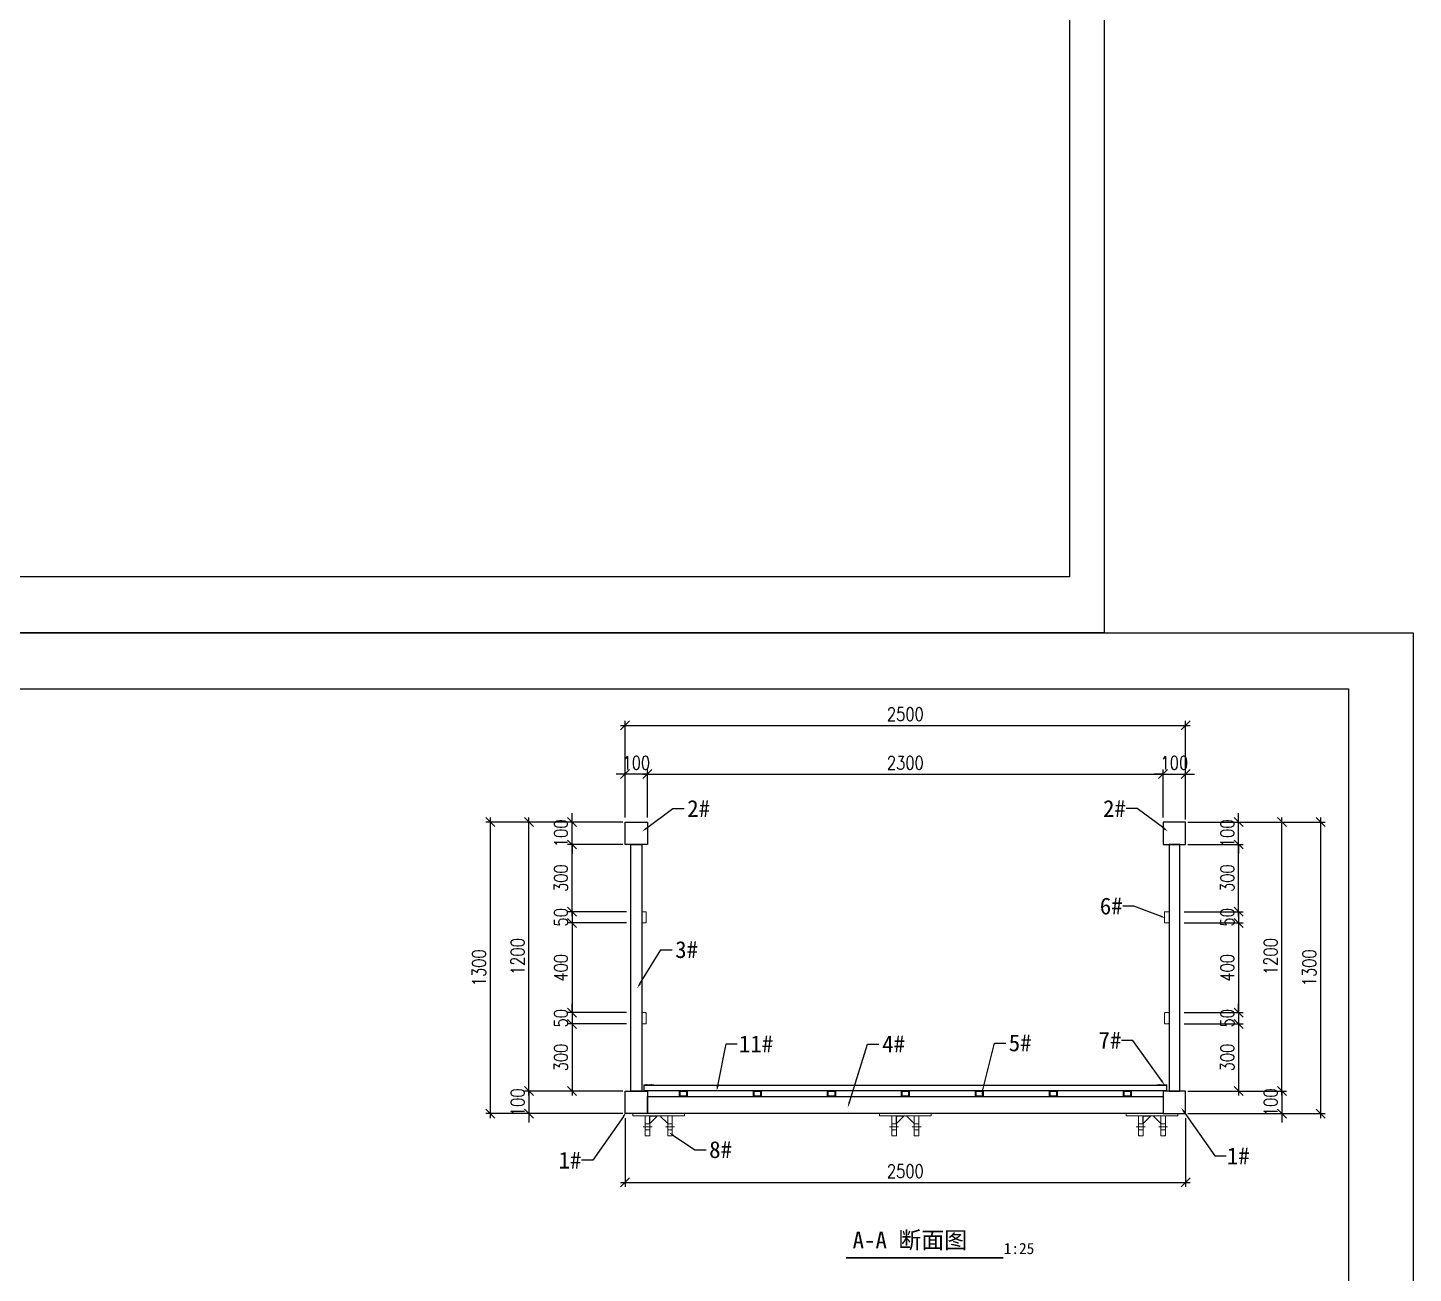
# Model space of a CAD drawing. Extents: x 8796 to 116961, y 24572 to 132726.
# Drawn here: x 87910 to 112630, y 52003 to 74229 of the extents above; entities that cross this region are included whole.
import ezdxf
from ezdxf import colors
from ezdxf.entities.mleader import LeaderData, LeaderLine
from ezdxf.math import Vec2, Vec3

# ---------------------------------------------------------------- set-up
doc = ezdxf.new("R2010")
doc.units = 0
doc.header["$LTSCALE"] = 1000
doc.header["$MEASUREMENT"] = 0
doc.linetypes.add('DASHDOT', pattern=[1, 0.5, -0.25, 0, -0.25])
for name, color, linetype, lineweight in [('图框', 7, 'Continuous', 13), ('型材', 7, 'Continuous', 15), ('结构', 52, 'Continuous', 18)]:
    doc.layers.add(name, color=color, linetype=linetype, lineweight=lineweight)
for name, color, linetype in [('打印图框', 255, 'Continuous'), ('标注', 9, 'Continuous'), ('连接端梁', 130, 'Continuous'), ('铝横梁', 220, 'Continuous'), ('铝通', 4, 'Continuous'), ('面板', 44, 'Continuous')]:
    doc.layers.add(name, color=color, linetype=linetype)
doc.styles.add('Arial', font='')
doc.styles.add('HZTXT', font='txtw.shx', dxfattribs={"width": 0.8, "bigfont": 'hztxtw.shx'})
doc.styles.get('Arial').set_extended_font_data('STXihei')
doc.dimstyles.new('DIM-40-SC0.5', dxfattribs={"dimscale": 40, "dimtxt": 3, "dimasz": 2, "dimexe": 1, "dimexo": 1, "dimgap": 1, "dimtad": 1, "dimdec": 1, "dimlfac": 0.5, "dimdsep": 46, "dimtxsty": 'HZTXT', "dimblk": 'OBLIQUE', "dimcen": 0, "dimdle": 1, "dimclrd": 9, "dimclre": 9, "dimclrt": 2, "dimadec": 1, "dimazin": 0, "dimtfac": 1, "dimtdec": 1, "dimtix": 1, "dimtmove": 2, "dimatfit": 3, "dimldrblk": 'OBLIQUE', "dimfxl": 0, "dimtolj": 1, "dimtzin": 0, "dimarcsym": 0})

# ---------------------------------------------------------------- blocks, each defined once
blk = doc.blocks.new('_Oblique')
at = {"color": 0, "linetype": 'ByBlock', "lineweight": -2}
blk.add_line((-0.5, -0.5), (0.5, 0.5), dxfattribs=at)
blk = doc.blocks.new('*D346')
at = {"layer": 'Defpoints', "color": 0, "transparency": 16777216}
for p in [(112695, 50193), (112695, 49765, 0), (112895, 49765, 0)]:
    blk.add_point(p, dxfattribs=at)
at = {"layer": '标注', "color": 9, "lineweight": -2, "transparency": 16777216}
for p, q in [((112695, 50193), (112615, 50193)), ((112695, 49805), (112695, 50233)), ((112895, 50193), (112695, 50193)), ((112895, 49805), (112895, 50233)), ((112895, 50193), (112975, 50193))]:
    blk.add_line(p, q, dxfattribs=at)
at = {"layer": '标注', "color": 9, "lineweight": -2, "transparency": 16777216, "xscale": 80, "yscale": 80, "zscale": 80}
blk.add_blockref('_Oblique', (112695, 50193), dxfattribs=at)
at = {"layer": '标注', "color": 9, "lineweight": -2, "transparency": 16777216, "xscale": 80, "yscale": 80, "zscale": 80, "rotation": 180}
blk.add_blockref('_Oblique', (112895, 50193), dxfattribs=at)
at = {"layer": '标注', "color": 2, "transparency": 16777216, "insert": (112795, 50293), "char_height": 120, "attachment_point": 5, "style": 'HZTXT'}
blk.add_mtext('\\A1;100', dxfattribs=at)
blk = doc.blocks.new('*D347')
at = {"layer": 'Defpoints', "color": 0, "transparency": 16777216}
for p in [(117495, 50193), (112895, 49765), (117495, 49765)]:
    blk.add_point(p, dxfattribs=at)
at = {"layer": '标注', "color": 9, "lineweight": -2, "transparency": 16777216}
for p, q in [((112855, 50193), (117535, 50193)), ((112895, 49805), (112895, 50233)), ((117495, 49805), (117495, 50233))]:
    blk.add_line(p, q, dxfattribs=at)
at = {"layer": '标注', "color": 9, "lineweight": -2, "transparency": 16777216, "xscale": 80, "yscale": 80, "zscale": 80, "rotation": 180}
blk.add_blockref('_Oblique', (112895, 50193), dxfattribs=at)
at = {"layer": '标注', "color": 9, "lineweight": -2, "transparency": 16777216, "xscale": 80, "yscale": 80, "zscale": 80}
blk.add_blockref('_Oblique', (117495, 50193), dxfattribs=at)
at = {"layer": '标注', "color": 2, "transparency": 16777216, "insert": (115195, 50293), "char_height": 120, "attachment_point": 5, "style": 'HZTXT'}
blk.add_mtext('\\A1;2300', dxfattribs=at)
blk = doc.blocks.new('*D348')
at = {"layer": 'Defpoints', "color": 0, "transparency": 16777216}
for p in [(117695, 50193), (117495, 49765, 0), (117695, 49747)]:
    blk.add_point(p, dxfattribs=at)
at = {"layer": '标注', "color": 9, "lineweight": -2, "transparency": 16777216}
for p, q in [((117495, 50193), (117415, 50193)), ((117495, 49805), (117495, 50233)), ((117495, 50193), (117695, 50193)), ((117695, 49787), (117695, 50233)), ((117695, 50193), (117775, 50193))]:
    blk.add_line(p, q, dxfattribs=at)
at = {"layer": '标注', "color": 9, "lineweight": -2, "transparency": 16777216, "xscale": 80, "yscale": 80, "zscale": 80}
blk.add_blockref('_Oblique', (117495, 50193), dxfattribs=at)
at = {"layer": '标注', "color": 9, "lineweight": -2, "transparency": 16777216, "xscale": 80, "yscale": 80, "zscale": 80, "rotation": 180}
blk.add_blockref('_Oblique', (117695, 50193), dxfattribs=at)
at = {"layer": '标注', "color": 2, "transparency": 16777216, "insert": (117595, 50293), "char_height": 120, "attachment_point": 5, "style": 'HZTXT'}
blk.add_mtext('\\A1;100', dxfattribs=at)
blk = doc.blocks.new('*D349')
at = {"layer": 'Defpoints', "color": 0, "transparency": 16777216}
for p in [(117695, 50628), (112695, 49765), (117695, 49765)]:
    blk.add_point(p, dxfattribs=at)
at = {"layer": '标注', "color": 9, "lineweight": -2, "transparency": 16777216}
for p, q in [((112655, 50628), (117735, 50628)), ((112695, 49805), (112695, 50668)), ((117695, 49805), (117695, 50668))]:
    blk.add_line(p, q, dxfattribs=at)
at = {"layer": '标注', "color": 9, "lineweight": -2, "transparency": 16777216, "xscale": 80, "yscale": 80, "zscale": 80, "rotation": 180}
blk.add_blockref('_Oblique', (112695, 50628), dxfattribs=at)
at = {"layer": '标注', "color": 9, "lineweight": -2, "transparency": 16777216, "xscale": 80, "yscale": 80, "zscale": 80}
blk.add_blockref('_Oblique', (117695, 50628), dxfattribs=at)
at = {"layer": '标注', "color": 2, "transparency": 16777216, "insert": (115195, 50728), "char_height": 120, "attachment_point": 5, "style": 'HZTXT'}
blk.add_mtext('\\A1;2500', dxfattribs=at)
blk = doc.blocks.new('*D350')
at = {"layer": 'Defpoints', "color": 0, "transparency": 16777216}
for p in [(112695, 47165), (117695, 47165), (117695, 46551)]:
    blk.add_point(p, dxfattribs=at)
at = {"layer": '标注', "color": 9, "lineweight": -2, "transparency": 16777216}
for p, q in [((112695, 47125), (112695, 46511)), ((117695, 47125), (117695, 46511)), ((112655, 46551), (117735, 46551))]:
    blk.add_line(p, q, dxfattribs=at)
at = {"layer": '标注', "color": 9, "lineweight": -2, "transparency": 16777216, "xscale": 80, "yscale": 80, "zscale": 80, "rotation": 180}
blk.add_blockref('_Oblique', (112695, 46551), dxfattribs=at)
at = {"layer": '标注', "color": 9, "lineweight": -2, "transparency": 16777216, "xscale": 80, "yscale": 80, "zscale": 80}
blk.add_blockref('_Oblique', (117695, 46551), dxfattribs=at)
at = {"layer": '标注', "color": 2, "transparency": 16777216, "insert": (115195, 46651), "char_height": 120, "attachment_point": 5, "style": 'HZTXT'}
blk.add_mtext('\\A1;2500', dxfattribs=at)
blk = doc.blocks.new('*D351')
at = {"layer": 'Defpoints', "color": 0, "transparency": 16777216}
for p in [(117675, 49765), (118554, 49765), (117675, 47365)]:
    blk.add_point(p, dxfattribs=at)
at = {"layer": '标注', "color": 9, "lineweight": -2, "transparency": 16777216}
for p, q in [((117715, 49765), (118594, 49765)), ((118554, 47325), (118554, 49805)), ((117715, 47365), (118594, 47365))]:
    blk.add_line(p, q, dxfattribs=at)
at = {"layer": '标注', "color": 9, "lineweight": -2, "transparency": 16777216, "xscale": 80, "yscale": 80, "zscale": 80}
for p, rotation in [((118554, 49765), 90), ((118554, 47365), 270)]:
    blk.add_blockref('_Oblique', p, dxfattribs=dict(at, rotation=rotation))
at = {"layer": '标注', "color": 2, "transparency": 16777216, "insert": (118454, 48565), "char_height": 120, "attachment_point": 5, "rotation": 90, "style": 'HZTXT'}
blk.add_mtext('\\A1;1200', dxfattribs=at)
blk = doc.blocks.new('*D352')
at = {"layer": 'Defpoints', "color": 0, "transparency": 16777216}
for p in [(117675, 49765, 0), (117675, 47165, 0), (118899, 47165)]:
    blk.add_point(p, dxfattribs=at)
at = {"layer": '标注', "color": 9, "lineweight": -2, "transparency": 16777216}
for p, q in [((117715, 49765), (118939, 49765)), ((118899, 49805), (118899, 47125)), ((117715, 47165), (118939, 47165))]:
    blk.add_line(p, q, dxfattribs=at)
at = {"layer": '标注', "color": 9, "lineweight": -2, "transparency": 16777216, "xscale": 80, "yscale": 80, "zscale": 80}
for p, rotation in [((118899, 49765), 90), ((118899, 47165), 270)]:
    blk.add_blockref('_Oblique', p, dxfattribs=dict(at, rotation=rotation))
at = {"layer": '标注', "color": 2, "transparency": 16777216, "insert": (118799, 48465), "char_height": 120, "attachment_point": 5, "rotation": 90, "style": 'HZTXT'}
blk.add_mtext('\\A1;1300', dxfattribs=at)
blk = doc.blocks.new('*D353')
at = {"layer": 'Defpoints', "color": 0, "transparency": 16777216}
for p in [(117675, 47365, 0), (117675, 47165, 0), (118554, 47165)]:
    blk.add_point(p, dxfattribs=at)
at = {"layer": '标注', "color": 9, "lineweight": -2, "transparency": 16777216}
for p, q in [((117715, 47365), (118594, 47365)), ((118554, 47365), (118554, 47445)), ((118554, 47365), (118554, 47165)), ((117715, 47165), (118594, 47165)), ((118554, 47165), (118554, 47085))]:
    blk.add_line(p, q, dxfattribs=at)
at = {"layer": '标注', "color": 9, "lineweight": -2, "transparency": 16777216, "xscale": 80, "yscale": 80, "zscale": 80}
for p, rotation in [((118554, 47365), 270), ((118554, 47165), 90)]:
    blk.add_blockref('_Oblique', p, dxfattribs=dict(at, rotation=rotation))
at = {"layer": '标注', "color": 2, "transparency": 16777216, "insert": (118454, 47265), "char_height": 120, "attachment_point": 5, "rotation": 90, "style": 'HZTXT'}
blk.add_mtext('\\A1;100', dxfattribs=at)
blk = doc.blocks.new('*D354')
at = {"layer": 'Defpoints', "color": 0, "transparency": 16777216}
for p in [(111837, 49765), (112715, 49765), (112715, 47365)]:
    blk.add_point(p, dxfattribs=at)
at = {"layer": '标注', "color": 9, "lineweight": -2, "transparency": 16777216}
for p, q in [((112675, 49765), (111797, 49765)), ((111837, 47325), (111837, 49805)), ((112675, 47365), (111797, 47365))]:
    blk.add_line(p, q, dxfattribs=at)
at = {"layer": '标注', "color": 9, "lineweight": -2, "transparency": 16777216, "xscale": 80, "yscale": 80, "zscale": 80}
for p, rotation in [((111837, 49765), 90), ((111837, 47365), 270)]:
    blk.add_blockref('_Oblique', p, dxfattribs=dict(at, rotation=rotation))
at = {"layer": '标注', "color": 2, "transparency": 16777216, "insert": (111737, 48565), "char_height": 120, "attachment_point": 5, "rotation": 90, "style": 'HZTXT'}
blk.add_mtext('\\A1;1200', dxfattribs=at)
blk = doc.blocks.new('*D355')
at = {"layer": 'Defpoints', "color": 0, "transparency": 16777216}
for p in [(112223, 49765), (112715, 49765), (112715, 49565)]:
    blk.add_point(p, dxfattribs=at)
at = {"layer": '标注', "color": 9, "lineweight": -2, "transparency": 16777216}
for p, q in [((112223, 49765), (112223, 49845)), ((112675, 49765), (112183, 49765)), ((112223, 49565), (112223, 49765)), ((112675, 49565), (112183, 49565)), ((112223, 49565), (112223, 49485))]:
    blk.add_line(p, q, dxfattribs=at)
at = {"layer": '标注', "color": 9, "lineweight": -2, "transparency": 16777216, "xscale": 80, "yscale": 80, "zscale": 80}
for p, rotation in [((112223, 49765), 270), ((112223, 49565), 90)]:
    blk.add_blockref('_Oblique', p, dxfattribs=dict(at, rotation=rotation))
at = {"layer": '标注', "color": 2, "transparency": 16777216, "insert": (112123, 49665), "char_height": 120, "attachment_point": 5, "rotation": 90, "style": 'HZTXT'}
blk.add_mtext('\\A1;100', dxfattribs=at)
blk = doc.blocks.new('*D356')
at = {"layer": 'Defpoints', "color": 0, "transparency": 16777216}
for p in [(112715, 49765, 0), (111492, 47165), (112715, 47165, 0)]:
    blk.add_point(p, dxfattribs=at)
at = {"layer": '标注', "color": 9, "lineweight": -2, "transparency": 16777216}
for p, q in [((112675, 49765), (111452, 49765)), ((111492, 49805), (111492, 47125)), ((112675, 47165), (111452, 47165))]:
    blk.add_line(p, q, dxfattribs=at)
at = {"layer": '标注', "color": 9, "lineweight": -2, "transparency": 16777216, "xscale": 80, "yscale": 80, "zscale": 80}
for p, rotation in [((111492, 49765), 90), ((111492, 47165), 270)]:
    blk.add_blockref('_Oblique', p, dxfattribs=dict(at, rotation=rotation))
at = {"layer": '标注', "color": 2, "transparency": 16777216, "insert": (111392, 48465), "char_height": 120, "attachment_point": 5, "rotation": 90, "style": 'HZTXT'}
blk.add_mtext('\\A1;1300', dxfattribs=at)
blk = doc.blocks.new('*D357')
at = {"layer": 'Defpoints', "color": 0, "transparency": 16777216}
for p in [(112223, 49565), (112715, 49565, 0), (112747, 48965)]:
    blk.add_point(p, dxfattribs=at)
at = {"layer": '标注', "color": 9, "lineweight": -2, "transparency": 16777216}
for p, q in [((112675, 49565), (112183, 49565)), ((112223, 48925), (112223, 49605)), ((112707, 48965), (112183, 48965))]:
    blk.add_line(p, q, dxfattribs=at)
at = {"layer": '标注', "color": 9, "lineweight": -2, "transparency": 16777216, "xscale": 80, "yscale": 80, "zscale": 80}
for p, rotation in [((112223, 49565), 90), ((112223, 48965), 270)]:
    blk.add_blockref('_Oblique', p, dxfattribs=dict(at, rotation=rotation))
at = {"layer": '标注', "color": 2, "transparency": 16777216, "insert": (112123, 49265), "char_height": 120, "attachment_point": 5, "rotation": 90, "style": 'HZTXT'}
blk.add_mtext('\\A1;300', dxfattribs=at)
blk = doc.blocks.new('*D358')
at = {"layer": 'Defpoints', "color": 0, "transparency": 16777216}
for p in [(112747, 47965, 0), (112223, 47365), (112715, 47365, 0)]:
    blk.add_point(p, dxfattribs=at)
at = {"layer": '标注', "color": 9, "lineweight": -2, "transparency": 16777216}
for p, q in [((112707, 47965), (112183, 47965)), ((112223, 48005), (112223, 47325)), ((112675, 47365), (112183, 47365))]:
    blk.add_line(p, q, dxfattribs=at)
at = {"layer": '标注', "color": 9, "lineweight": -2, "transparency": 16777216, "xscale": 80, "yscale": 80, "zscale": 80}
for p, rotation in [((112223, 47965), 90), ((112223, 47365), 270)]:
    blk.add_blockref('_Oblique', p, dxfattribs=dict(at, rotation=rotation))
at = {"layer": '标注', "color": 2, "transparency": 16777216, "insert": (112123, 47665), "char_height": 120, "attachment_point": 5, "rotation": 90, "style": 'HZTXT'}
blk.add_mtext('\\A1;300', dxfattribs=at)
blk = doc.blocks.new('*D359')
at = {"layer": 'Defpoints', "color": 0, "transparency": 16777216}
for p in [(112747, 48965), (112223, 48865), (112747, 48865)]:
    blk.add_point(p, dxfattribs=at)
at = {"layer": '标注', "color": 9, "lineweight": -2, "transparency": 16777216}
for p, q in [((112707, 48965), (112183, 48965)), ((112223, 48965), (112223, 49045)), ((112223, 48965), (112223, 48865)), ((112707, 48865), (112183, 48865)), ((112223, 48865), (112223, 48785))]:
    blk.add_line(p, q, dxfattribs=at)
at = {"layer": '标注', "color": 9, "lineweight": -2, "transparency": 16777216, "xscale": 80, "yscale": 80, "zscale": 80}
for p, rotation in [((112223, 48965), 270), ((112223, 48865), 90)]:
    blk.add_blockref('_Oblique', p, dxfattribs=dict(at, rotation=rotation))
at = {"layer": '标注', "color": 2, "transparency": 16777216, "insert": (112123, 48915), "char_height": 120, "attachment_point": 5, "rotation": 90, "style": 'HZTXT'}
blk.add_mtext('\\A1;50', dxfattribs=at)
blk = doc.blocks.new('*D360')
at = {"layer": 'Defpoints', "color": 0, "transparency": 16777216}
for p in [(112223, 47965), (112747, 48065), (112747, 47965)]:
    blk.add_point(p, dxfattribs=at)
at = {"layer": '标注', "color": 9, "lineweight": -2, "transparency": 16777216}
for p, q in [((112223, 48065), (112223, 48145)), ((112707, 48065), (112183, 48065)), ((112707, 47965), (112183, 47965)), ((112223, 48065), (112223, 47965)), ((112223, 47965), (112223, 47885))]:
    blk.add_line(p, q, dxfattribs=at)
at = {"layer": '标注', "color": 9, "lineweight": -2, "transparency": 16777216, "xscale": 80, "yscale": 80, "zscale": 80}
for p, rotation in [((112223, 48065), 270), ((112223, 47965), 90)]:
    blk.add_blockref('_Oblique', p, dxfattribs=dict(at, rotation=rotation))
at = {"layer": '标注', "color": 2, "transparency": 16777216, "insert": (112123, 48015), "char_height": 120, "attachment_point": 5, "rotation": 90, "style": 'HZTXT'}
blk.add_mtext('\\A1;50', dxfattribs=at)
blk = doc.blocks.new('*D361')
at = {"layer": 'Defpoints', "color": 0, "transparency": 16777216}
for p in [(112715, 47365, 0), (111837, 47165), (112715, 47165, 0)]:
    blk.add_point(p, dxfattribs=at)
at = {"layer": '标注', "color": 9, "lineweight": -2, "transparency": 16777216}
for p, q in [((112675, 47365), (111797, 47365)), ((111837, 47365), (111837, 47445)), ((111837, 47365), (111837, 47165)), ((112675, 47165), (111797, 47165)), ((111837, 47165), (111837, 47085))]:
    blk.add_line(p, q, dxfattribs=at)
at = {"layer": '标注', "color": 9, "lineweight": -2, "transparency": 16777216, "xscale": 80, "yscale": 80, "zscale": 80}
for p, rotation in [((111837, 47365), 270), ((111837, 47165), 90)]:
    blk.add_blockref('_Oblique', p, dxfattribs=dict(at, rotation=rotation))
at = {"layer": '标注', "color": 2, "transparency": 16777216, "insert": (111737, 47265), "char_height": 120, "attachment_point": 5, "rotation": 90, "style": 'HZTXT'}
blk.add_mtext('\\A1;100', dxfattribs=at)
blk = doc.blocks.new('*D322')
at = {"layer": 'Defpoints', "color": 0, "transparency": 16777216}
for p in [(112747, 48865), (112223, 48065), (112747, 48065, 0)]:
    blk.add_point(p, dxfattribs=at)
at = {"layer": '标注', "color": 9, "lineweight": -2, "transparency": 16777216}
for p, q in [((112707, 48865), (112183, 48865)), ((112223, 48905), (112223, 48025)), ((112707, 48065), (112183, 48065))]:
    blk.add_line(p, q, dxfattribs=at)
at = {"layer": '标注', "color": 9, "lineweight": -2, "transparency": 16777216, "xscale": 80, "yscale": 80, "zscale": 80}
for p, rotation in [((112223, 48865), 90), ((112223, 48065), 270)]:
    blk.add_blockref('_Oblique', p, dxfattribs=dict(at, rotation=rotation))
at = {"layer": '标注', "color": 2, "transparency": 16777216, "insert": (112123, 48465), "char_height": 120, "attachment_point": 5, "rotation": 90, "style": 'HZTXT'}
blk.add_mtext('\\A1;400', dxfattribs=at)
blk = doc.blocks.new('Fushou')
at = {"layer": '型材'}
blk.add_lwpolyline([(320873, 174507, 0.414214), (320878, 174512), (320878, 174602, 0.414214), (320873, 174607), (320843, 174607, 0.414214), (320838, 174602), (320838, 174512, 0.414214), (320843, 174507)], format="xyb", close=True, dxfattribs=at)
at = {"layer": '型材', "elevation": 0}
blk.add_lwpolyline([(320873, 173607, 0.414214), (320878, 173612), (320878, 173702, 0.414214), (320873, 173707), (320843, 173707, 0.414214), (320838, 173702), (320838, 173612, 0.414214), (320843, 173607)], format="xyb", close=True, dxfattribs=at)
at = {"layer": '铝横梁', "color": 6}
blk.add_lwpolyline([(320742, 175207), (320838, 175207), (320838, 173007), (320742, 173007)], close=True, dxfattribs=at)
at = {"layer": '铝通'}
for points in [[(320690, 175207), (320690, 175407), (320890, 175407), (320890, 175207), (320690, 175207)], [(320690, 172807), (320690, 173007), (320890, 173007), (320890, 172807), (320690, 172807)]]:
    blk.add_lwpolyline(points, dxfattribs=at)
blk = doc.blocks.new('*D323')
at = {"layer": 'Defpoints', "color": 0, "transparency": 16777216}
for p in [(117675, 49765), (118168, 49765), (117675, 49565)]:
    blk.add_point(p, dxfattribs=at)
at = {"layer": '标注', "color": 9, "lineweight": -2, "transparency": 16777216}
for p, q in [((118168, 49765), (118168, 49845)), ((117715, 49765), (118208, 49765)), ((118168, 49565), (118168, 49765)), ((117715, 49565), (118208, 49565)), ((118168, 49565), (118168, 49485))]:
    blk.add_line(p, q, dxfattribs=at)
at = {"layer": '标注', "color": 9, "lineweight": -2, "transparency": 16777216, "xscale": 80, "yscale": 80, "zscale": 80}
for p, rotation in [((118168, 49765), 270), ((118168, 49565), 90)]:
    blk.add_blockref('_Oblique', p, dxfattribs=dict(at, rotation=rotation))
at = {"layer": '标注', "color": 2, "transparency": 16777216, "insert": (118068, 49665), "char_height": 120, "attachment_point": 5, "rotation": 90, "style": 'HZTXT'}
blk.add_mtext('\\A1;100', dxfattribs=at)
blk = doc.blocks.new('*D324')
at = {"layer": 'Defpoints', "color": 0, "transparency": 16777216}
for p in [(117675, 49565, 0), (118168, 49565), (117643, 48965)]:
    blk.add_point(p, dxfattribs=at)
at = {"layer": '标注', "color": 9, "lineweight": -2, "transparency": 16777216}
for p, q in [((117715, 49565), (118208, 49565)), ((118168, 48925), (118168, 49605)), ((117683, 48965), (118208, 48965))]:
    blk.add_line(p, q, dxfattribs=at)
at = {"layer": '标注', "color": 9, "lineweight": -2, "transparency": 16777216, "xscale": 80, "yscale": 80, "zscale": 80}
for p, rotation in [((118168, 49565), 90), ((118168, 48965), 270)]:
    blk.add_blockref('_Oblique', p, dxfattribs=dict(at, rotation=rotation))
at = {"layer": '标注', "color": 2, "transparency": 16777216, "insert": (118068, 49265), "char_height": 120, "attachment_point": 5, "rotation": 90, "style": 'HZTXT'}
blk.add_mtext('\\A1;300', dxfattribs=at)
blk = doc.blocks.new('*D325')
at = {"layer": 'Defpoints', "color": 0, "transparency": 16777216}
for p in [(117643, 47965, 0), (117675, 47365, 0), (118168, 47365)]:
    blk.add_point(p, dxfattribs=at)
at = {"layer": '标注', "color": 9, "lineweight": -2, "transparency": 16777216}
for p, q in [((117683, 47965), (118208, 47965)), ((118168, 48005), (118168, 47325)), ((117715, 47365), (118208, 47365))]:
    blk.add_line(p, q, dxfattribs=at)
at = {"layer": '标注', "color": 9, "lineweight": -2, "transparency": 16777216, "xscale": 80, "yscale": 80, "zscale": 80}
for p, rotation in [((118168, 47965), 90), ((118168, 47365), 270)]:
    blk.add_blockref('_Oblique', p, dxfattribs=dict(at, rotation=rotation))
at = {"layer": '标注', "color": 2, "transparency": 16777216, "insert": (118068, 47665), "char_height": 120, "attachment_point": 5, "rotation": 90, "style": 'HZTXT'}
blk.add_mtext('\\A1;300', dxfattribs=at)
blk = doc.blocks.new('*D326')
at = {"layer": 'Defpoints', "color": 0, "transparency": 16777216}
for p in [(117643, 48965), (117643, 48865), (118168, 48865)]:
    blk.add_point(p, dxfattribs=at)
at = {"layer": '标注', "color": 9, "lineweight": -2, "transparency": 16777216}
for p, q in [((117683, 48965), (118208, 48965)), ((118168, 48965), (118168, 49045)), ((118168, 48965), (118168, 48865)), ((117683, 48865), (118208, 48865)), ((118168, 48865), (118168, 48785))]:
    blk.add_line(p, q, dxfattribs=at)
at = {"layer": '标注', "color": 9, "lineweight": -2, "transparency": 16777216, "xscale": 80, "yscale": 80, "zscale": 80}
for p, rotation in [((118168, 48965), 270), ((118168, 48865), 90)]:
    blk.add_blockref('_Oblique', p, dxfattribs=dict(at, rotation=rotation))
at = {"layer": '标注', "color": 2, "transparency": 16777216, "insert": (118068, 48915), "char_height": 120, "attachment_point": 5, "rotation": 90, "style": 'HZTXT'}
blk.add_mtext('\\A1;50', dxfattribs=at)
blk = doc.blocks.new('*D327')
at = {"layer": 'Defpoints', "color": 0, "transparency": 16777216}
for p in [(117643, 48065), (117643, 47965), (118168, 47965)]:
    blk.add_point(p, dxfattribs=at)
at = {"layer": '标注', "color": 9, "lineweight": -2, "transparency": 16777216}
for p, q in [((118168, 48065), (118168, 48145)), ((117683, 48065), (118208, 48065)), ((117683, 47965), (118208, 47965)), ((118168, 48065), (118168, 47965)), ((118168, 47965), (118168, 47885))]:
    blk.add_line(p, q, dxfattribs=at)
at = {"layer": '标注', "color": 9, "lineweight": -2, "transparency": 16777216, "xscale": 80, "yscale": 80, "zscale": 80}
for p, rotation in [((118168, 48065), 270), ((118168, 47965), 90)]:
    blk.add_blockref('_Oblique', p, dxfattribs=dict(at, rotation=rotation))
at = {"layer": '标注', "color": 2, "transparency": 16777216, "insert": (118068, 48015), "char_height": 120, "attachment_point": 5, "rotation": 90, "style": 'HZTXT'}
blk.add_mtext('\\A1;50', dxfattribs=at)
blk = doc.blocks.new('*D328')
at = {"layer": 'Defpoints', "color": 0, "transparency": 16777216}
for p in [(117643, 48865), (117643, 48065, 0), (118168, 48065)]:
    blk.add_point(p, dxfattribs=at)
at = {"layer": '标注', "color": 9, "lineweight": -2, "transparency": 16777216}
for p, q in [((117683, 48865), (118208, 48865)), ((118168, 48905), (118168, 48025)), ((117683, 48065), (118208, 48065))]:
    blk.add_line(p, q, dxfattribs=at)
at = {"layer": '标注', "color": 9, "lineweight": -2, "transparency": 16777216, "xscale": 80, "yscale": 80, "zscale": 80}
for p, rotation in [((118168, 48865), 90), ((118168, 48065), 270)]:
    blk.add_blockref('_Oblique', p, dxfattribs=dict(at, rotation=rotation))
at = {"layer": '标注', "color": 2, "transparency": 16777216, "insert": (118068, 48465), "char_height": 120, "attachment_point": 5, "rotation": 90, "style": 'HZTXT'}
blk.add_mtext('\\A1;400', dxfattribs=at)
blk = doc.blocks.new('*U536')
blk.add_lwpolyline([(-10, 80), (-80, 10), (-80, 80)], close=True)
at = {"layer": '图框'}
for points in [[(-120, -100), (-80, -100), (-80, 80), (-120, 80)], [(10, 80), (80, 10), (80, 80)], [(120, -100), (80, -100), (80, 80), (120, 80)]]:
    blk.add_lwpolyline(points, close=True, dxfattribs=at)
at = {"layer": '结构', "color": 1, "linetype": 'DASHDOT', "ltscale": 10}
for p, q in [((-60, -20), (-140, -20)), ((140, -20), (60, -20))]:
    blk.add_line(p, q, dxfattribs=at)
at = {"layer": '结构', "color": 3}
blk.add_lwpolyline([(-230, 100), (230, 100), (230, 80), (-230, 80)], close=True, dxfattribs=at)
at = {"layer": '结构', "color": 1, "linetype": 'DASHDOT', "ltscale": 10}
for points in [[(-120, -47), (-80, -47), (-80, 7), (-120, 7)], [(120, -47), (80, -47), (80, 7), (120, 7)]]:
    blk.add_lwpolyline(points, close=True, dxfattribs=at)
blk = doc.blocks.new('*U537')
at = {"color": 0, "linetype": 'ByBlock', "lineweight": -2, "transparency": 16777216}
for p in [(0, 0), (2200, 0), (4400, 0)]:
    blk.add_blockref('*U536', p, dxfattribs=at)
blk = doc.blocks.new('dghrthrt')
at = {"elevation": 0}
for points in [[(113253.31, 47367.17), (113177.31, 47367.17), (113177.31, 47317.17), (113253.31, 47317.17)], [(113247.31, 47361.17), (113183.31, 47361.17), (113183.31, 47323.17), (113247.31, 47323.17)], [(113913.32, 47367.17), (113837.32, 47367.17), (113837.32, 47317.17), (113913.32, 47317.17)], [(113907.32, 47361.17), (113843.32, 47361.17), (113843.32, 47323.17), (113907.32, 47323.17)], [(114574.11, 47367.17), (114498.11, 47367.17), (114498.11, 47317.17), (114574.11, 47317.17)], [(114568.11, 47361.17), (114504.11, 47361.17), (114504.11, 47323.17), (114568.11, 47323.17)], [(115233.38, 47367.17), (115157.38, 47367.17), (115157.38, 47317.17), (115233.38, 47317.17)], [(115227.38, 47361.17), (115163.38, 47361.17), (115163.38, 47323.17), (115227.38, 47323.17)], [(115893.58, 47367.17), (115817.58, 47367.17), (115817.58, 47317.17), (115893.58, 47317.17)], [(115887.58, 47361.17), (115823.58, 47361.17), (115823.58, 47323.17), (115887.58, 47323.17)], [(116553.44, 47367.17), (116477.44, 47367.17), (116477.44, 47317.17), (116553.44, 47317.17)], [(116547.44, 47361.17), (116483.44, 47361.17), (116483.44, 47323.17), (116547.44, 47323.17)], [(117213.38, 47367.17), (117137.38, 47367.17), (117137.38, 47317.17), (117213.38, 47317.17)], [(117207.38, 47361.17), (117143.38, 47361.17), (117143.38, 47323.17), (117207.38, 47323.17)]]:
    blk.add_lwpolyline(points, close=True, dxfattribs=at)
at = {"const_width": 15, "elevation": 0}
blk.add_lwpolyline([(114667.27, 45878.5), (116069.38, 45878.5)], dxfattribs=at)
at = {"layer": '型材', "color": 4, "elevation": 0}
for points in [[(112883.24, 47423.27, 0.41421361), (112882.11, 47423.27), (112880.25, 47421.41, -0.19891239), (112879.68, 47421.17), (112863.34, 47421.17, 0.41421356), (112861.34, 47419.17), (112861.34, 47374.17, 0.41421356), (112862.34, 47373.17), (112864.34, 47373.17, 0.41421356), (112865.34, 47374.17), (112865.34, 47417.17), (112950.74, 47417.17, 0.66564413), (112951.16, 47418.19, 0.20073668), (112944.04, 47421.17), (112932.99, 47421.17, -0.19891239), (112932.43, 47421.41), (112930.56, 47423.27, 0.41421361), (112929.43, 47423.27), (112927.9, 47421.74, -0.41421362), (112926.77, 47421.74), (112925.24, 47423.27, 0.41421361), (112924.11, 47423.27), (112922.25, 47421.41, -0.19891239), (112921.68, 47421.17), (112890.99, 47421.17, -0.19891239), (112890.43, 47421.41), (112888.56, 47423.27, 0.41421361), (112887.43, 47423.27), (112885.9, 47421.74, -0.41421362), (112884.77, 47421.74)], [(117507.46, 47423.27, -0.41421361), (117508.59, 47423.27), (117510.45, 47421.41, 0.19891239), (117511.02, 47421.17), (117527.36, 47421.17, -0.41421356), (117529.36, 47419.17), (117529.36, 47374.17, -0.41421356), (117528.36, 47373.17), (117526.36, 47373.17, -0.41421356), (117525.36, 47374.17), (117525.36, 47417.17), (117439.96, 47417.17, -0.66564413), (117439.53, 47418.19, -0.20073668), (117446.65, 47421.17), (117457.7, 47421.17, 0.19891239), (117458.27, 47421.41), (117460.13, 47423.27, -0.41421361), (117461.26, 47423.27), (117462.79, 47421.74, 0.41421362), (117463.93, 47421.74), (117465.46, 47423.27, -0.41421361), (117466.59, 47423.27), (117468.45, 47421.41, 0.19891239), (117469.02, 47421.17), (117499.7, 47421.17, 0.19891239), (117500.27, 47421.41), (117502.13, 47423.27, -0.41421361), (117503.26, 47423.27), (117504.79, 47421.74, 0.41421362), (117505.93, 47421.74)]]:
    blk.add_lwpolyline(points, format="xyb", close=True, dxfattribs=at)
at = {"layer": '铝横梁', "color": 11, "elevation": 0}
blk.add_lwpolyline([(112895.34, 47165.17), (112895.34, 47317.17), (117495.36, 47317.17), (117495.36, 47165.17)], close=True, dxfattribs=at)
at = {"layer": '面板', "elevation": 0}
blk.add_lwpolyline([(112865.34, 47367.17), (112865.34, 47417.17), (117525.36, 47417.17), (117525.36, 47367.17)], close=True, dxfattribs=at)
at = {"color": 7}
blk.add_blockref('Fushou', (-207994.67, -125641.97, 0), dxfattribs=at)
at = {"color": 7, "xscale": -1}
blk.add_blockref('Fushou', (438385.37, -125641.97, 0), dxfattribs=at)
blk.add_blockref('*U537', (112995.34, 47065.17, 0))
at = {"layer": '打印图框', "color": 6, "attachment_point": 1, "style": 'Arial'}
for s, width, gutter_width, heights, insert, char_height in [('A-A 断面图', 1456.9888, 12.5, [2.501110429875553e-12], (114724.76, 46111.27), 150), ('1:25', 732.3615, 18.75, [0], (116073.34, 46010.83, 0), 100)]:
    blk.add_mtext_dynamic_manual_height_columns(s, width=width, gutter_width=gutter_width, heights=heights, dxfattribs=dict(at, insert=insert, char_height=char_height))
at = {"layer": '标注'}
for base, p1, p2, picture, middle in [((117695.36, 50627.62, 0), (112695.34, 49765.17, 0), (117695.36, 49765.17, 0), '*D349', (115195.35, 50727.62, 0)), ((117495.36, 50193.08, 0), (112895.34, 49765.17, 0), (117495.36, 49765.17, 0), '*D347', (115195.35, 50293.08, 0)), ((117695.36, 50193.08, 0), (117495.36, 49765.17, 0), (117695.36, 49747.17, 0), '*D348', (117595.36, 50293.08, 0)), ((117695.36, 46551.4, 0), (112695.34, 47165.17, 0), (117695.36, 47165.17, 0), '*D350', (115195.35, 46651.4, 0))]:
    dim = blk.add_linear_dim(base=base, p1=p1, p2=p2, dimstyle='DIM-40-SC0.5', dxfattribs=at)
    dim.commit()
    dim.dimension.update_dxf_attribs({"geometry": picture, "text_midpoint": middle})
for base, p1, p2, angle, picture, middle in [((112695.34, 50193.08, 0), (112895.34, 49765.17, 0), (112695.34, 49765.17, 0), 180, '*D346', (112795.34, 50293.08, 0)), ((112223.04, 49765.17, 0), (112715.44, 49565.17, 0), (112715.44, 49765.17, 0), 90, '*D355', (112123.04, 49665.17, 0)), ((118167.66, 49765.17, 0), (117675.26, 49565.17, 0), (117675.26, 49765.17, 0), 90, '*D323', (118067.66, 49665.17, 0)), ((111491.69, 47165.17, 0), (112715.44, 49765.17, 0), (112715.44, 47165.17, 0), 90, '*D356', (111391.69, 48465.17, 0)), ((111836.85, 49765.17, 0), (112715.44, 47365.17, 0), (112715.44, 49765.17, 0), 90, '*D354', (111736.85, 48565.17, 0)), ((118553.85, 49765.17, 0), (117675.26, 47365.17, 0), (117675.26, 49765.17, 0), 90, '*D351', (118453.85, 48565.17, 0)), ((118899.01, 47165.17, 0), (117675.26, 49765.17, 0), (117675.26, 47165.17, 0), 90, '*D352', (118799.01, 48465.17, 0)), ((112223.04, 49565.17, 0), (112747.34, 48965.14, 0), (112715.44, 49565.17, 0), 90, '*D357', (112123.04, 49265.16, 0)), ((118167.66, 49565.17, 0), (117643.36, 48965.14, 0), (117675.26, 49565.17, 0), 90, '*D324', (118067.66, 49265.16, 0)), ((112223.04, 48865.14, 0), (112747.34, 48965.14, 0), (112747.34, 48865.14, 0), 90, '*D359', (112123.04, 48915.14, 0)), ((118167.66, 48865.14, 0), (117643.36, 48965.14, 0), (117643.36, 48865.14, 0), 90, '*D326', (118067.66, 48915.14, 0)), ((112223.04, 48065.14, 0), (112747.34, 48865.14, 0), (112747.34, 48065.14, 0), 90, '*D322', (112123.04, 48465.14, 0)), ((118167.66, 48065.14, 0), (117643.36, 48865.14, 0), (117643.36, 48065.14, 0), 90, '*D328', (118067.66, 48465.14, 0)), ((112223.04, 47965.14, 0), (112747.34, 48065.14, 0), (112747.34, 47965.14, 0), 90, '*D360', (112123.04, 48015.14, 0)), ((118167.66, 47965.14, 0), (117643.36, 48065.14, 0), (117643.36, 47965.14, 0), 90, '*D327', (118067.66, 48015.14, 0)), ((112223.04, 47365.17, 0), (112747.34, 47965.14, 0), (112715.44, 47365.17, 0), 90, '*D358', (112123.04, 47665.16, 0)), ((118167.66, 47365.17, 0), (117643.36, 47965.14, 0), (117675.26, 47365.17, 0), 90, '*D325', (118067.66, 47665.16, 0)), ((111836.85, 47165.17, 0), (112715.44, 47365.17, 0), (112715.44, 47165.17, 0), 90, '*D361', (111736.85, 47265.17, 0)), ((118553.85, 47165.17, 0), (117675.26, 47365.17, 0), (117675.26, 47165.17, 0), 90, '*D353', (118453.85, 47265.17, 0))]:
    dim = blk.add_linear_dim(base=base, p1=p1, p2=p2, angle=angle, dimstyle='DIM-40-SC0.5', dxfattribs=at)
    dim.commit()
    dim.dimension.update_dxf_attribs({"geometry": picture, "text_midpoint": middle})
at = {"layer": '标注', "color": 6}
ml = blk.add_multileader_mtext('Standard', dxfattribs=at)
ml.set_content('2#', color=6, style='Arial')
ml.set_leader_properties(color=9)
ml.build(insert=Vec2(0, 0))
ml.multileader.update_dxf_attribs({"dogleg_length": 100, "arrow_head_size": 50})
ctx = ml.context
ctx.base_point, ctx.char_height, ctx.arrow_head_size, ctx.landing_gap_size, ctx.plane_origin = Vec3(113220.97, 49886.22, 0), 150, 50, 1, Vec3(113120.97, 50349.95, 0)
ctx.text_align_type = 2
notes = []
notes.append((ctx, [(0, (1, 1, 0), (113120.97, 49886.22, 0), (1, 0), 100, [(0, [(112845.08, 49680.09, 0)], 0, [])])]))
ctx.mtext.insert, ctx.mtext.alignment, ctx.mtext.flow_direction = Vec3(113453.7, 49961.22, 0), 3, 5
ml = blk.add_multileader_mtext('Standard', dxfattribs=at)
ml.set_content('2#', color=6, style='Arial')
ml.set_leader_properties(color=9)
ml.build(insert=Vec2(0, 0))
ml.multileader.update_dxf_attribs({"dogleg_length": 100, "arrow_head_size": 50})
ctx = ml.context
ctx.base_point, ctx.char_height, ctx.arrow_head_size, ctx.landing_gap_size, ctx.plane_origin = Vec3(116912.15, 49886.22, 0), 150, 50, 1, Vec3(116264.15, 50349.95, 0)
ctx.text_align_type = 2
notes.append((ctx, [(0, (1, 1, 0), (117264.15, 49886.22, 0), (-1, 0), 100, [(0, [(117540.03, 49680.09, 0)], 0, [])])]))
ctx.mtext.insert, ctx.mtext.alignment, ctx.mtext.flow_direction = Vec3(117163.15, 49961.22, 0), 3, 5
ml = blk.add_multileader_mtext('Standard', dxfattribs=at)
ml.set_content('6#', color=6, style='Arial')
ml.set_leader_properties(color=9)
ml.build(insert=Vec2(0, 0))
ml.multileader.update_dxf_attribs({"dogleg_length": 100, "arrow_head_size": 50})
ctx = ml.context
ctx.base_point, ctx.char_height, ctx.arrow_head_size, ctx.landing_gap_size, ctx.plane_origin = Vec3(116882.82, 49014.5, 0), 150, 50, 1, Vec3(117795.37, 50281.12, 0)
ctx.text_align_type = 2
notes.append((ctx, [(1, (1, 1, 0), (117234.82, 49014.5, 0), (-1, 0), 100, [(0, [(117518.3, 48908.11, 0)], 0, [])])]))
ctx.mtext.insert, ctx.mtext.alignment, ctx.mtext.flow_direction = Vec3(117133.82, 49091.31, 0), 3, 5
ml = blk.add_multileader_mtext('Standard', dxfattribs=at)
ml.set_content('3#', color=6, style='Arial')
ml.set_leader_properties(color=9)
ml.build(insert=Vec2(0, 0))
ml.multileader.update_dxf_attribs({"dogleg_length": 100, "arrow_head_size": 50})
ctx = ml.context
ctx.base_point, ctx.char_height, ctx.arrow_head_size, ctx.landing_gap_size, ctx.plane_origin = Vec3(113114.57, 48625.9, 0), 150, 50, 1, Vec3(110013.57, 49089.64, 0)
ctx.text_align_type = 2
notes.append((ctx, [(0, (1, 1, 0), (113014.57, 48625.9, 0), (1, 0), 100, [(0, [(112801.61, 48279.97, 0)], 0, [])])]))
ctx.mtext.insert, ctx.mtext.alignment, ctx.mtext.flow_direction = Vec3(113346.29, 48702.71, 0), 3, 5
ml = blk.add_multileader_mtext('Standard', dxfattribs=at)
ml.set_content('11#', color=6, style='Arial')
ml.set_leader_properties(color=9)
ml.build(insert=Vec2(0, 0))
ml.multileader.update_dxf_attribs({"dogleg_length": 100, "arrow_head_size": 50})
ctx = ml.context
ctx.base_point, ctx.char_height, ctx.arrow_head_size, ctx.landing_gap_size, ctx.plane_origin = Vec3(113695.55, 47786.61, 0), 150, 50, 1, Vec3(115563.13, 48568.6, 0)
ctx.text_align_type = 2
notes.append((ctx, [(0, (1, 1, 0), (113595.55, 47786.61, 0), (1, 0), 100, [(0, [(113511.49, 47363.33, 0)], 0, [])])]))
ctx.mtext.insert, ctx.mtext.alignment, ctx.mtext.flow_direction = Vec3(114017.03, 47861.61, 0), 3, 5
ml = blk.add_multileader_mtext('Standard', dxfattribs=at)
ml.set_content('4#', color=6, style='Arial')
ml.set_leader_properties(color=9)
ml.build(insert=Vec2(0, 0))
ml.multileader.update_dxf_attribs({"dogleg_length": 100, "arrow_head_size": 50})
ctx = ml.context
ctx.base_point, ctx.char_height, ctx.arrow_head_size, ctx.landing_gap_size, ctx.plane_origin = Vec3(114958.69, 47784.94, 0), 150, 50, 1, Vec3(117590.66, 48390.16, 0)
ctx.text_align_type = 2
notes.append((ctx, [(0, (1, 1, 0), (114858.69, 47784.94, 0), (1, 0), 100, [(0, [(114681.07, 47217.95, 0)], 0, [])])]))
ctx.mtext.insert, ctx.mtext.alignment, ctx.mtext.flow_direction = Vec3(115192.42, 47859.94, 0), 3, 5
ml = blk.add_multileader_mtext('Standard', dxfattribs=at)
ml.set_content('5#', color=6, style='Arial')
ml.set_leader_properties(color=9)
ml.build(insert=Vec2(0, 0))
ml.multileader.update_dxf_attribs({"dogleg_length": 100, "arrow_head_size": 50})
ctx = ml.context
ctx.base_point, ctx.char_height, ctx.arrow_head_size, ctx.landing_gap_size, ctx.plane_origin = Vec3(116091.02, 47793.55, 0), 150, 50, 1, Vec3(117927.02, 48532.05, 0)
ctx.text_align_type = 2
notes.append((ctx, [(0, (1, 1, 0), (115991.02, 47793.55, 0), (1, 0), 100, [(0, [(115875.38, 47326.78, 0)], 0, [])])]))
ctx.mtext.insert, ctx.mtext.alignment, ctx.mtext.flow_direction = Vec3(116321.54, 47870.36, 0), 3, 5
ml = blk.add_multileader_mtext('Standard', dxfattribs=at)
ml.set_content('7#', color=6, style='Arial')
ml.set_leader_properties(color=9)
ml.build(insert=Vec2(0, 0))
ml.multileader.update_dxf_attribs({"dogleg_length": 100, "arrow_head_size": 50})
ctx = ml.context
ctx.base_point, ctx.char_height, ctx.arrow_head_size, ctx.landing_gap_size, ctx.plane_origin = Vec3(116872.02, 47817.2, 0), 150, 50, 1, Vec3(118077.35, 49079.84, 0)
ctx.text_align_type = 2
notes.append((ctx, [(1, (1, 1, 0), (117224.02, 47817.2, 0), (-1, 0), 100, [(0, [(117508.75, 47418.91, 0)], 0, [])])]))
ctx.mtext.insert, ctx.mtext.alignment, ctx.mtext.flow_direction = Vec3(117123.02, 47894, 0), 3, 5
ml = blk.add_multileader_mtext('Standard', dxfattribs=at)
ml.set_content('1#', color=6, style='Arial')
ml.set_leader_properties(color=9)
ml.build(insert=Vec2(0, 0))
ml.multileader.update_dxf_attribs({"dogleg_length": 100, "arrow_head_size": 50})
ctx = ml.context
ctx.base_point, ctx.char_height, ctx.arrow_head_size, ctx.landing_gap_size, ctx.plane_origin = Vec3(118056.73, 46786.71, 0), 150, 50, 1, Vec3(114787, 47643.3, 0)
ctx.text_align_type = 2
notes.append((ctx, [(0, (1, 1, 0), (117956.73, 46786.71, 0), (1, 0), 100, [(0, [(117655.28, 47217.77, 0)], 0, [])])]))
ctx.mtext.insert, ctx.mtext.alignment, ctx.mtext.flow_direction = Vec3(118266.97, 46861.71, 0), 3, 5
ml = blk.add_multileader_mtext('Standard', dxfattribs=at)
ml.set_content('1#', color=6, style='Arial')
ml.set_leader_properties(color=9)
ml.build(insert=Vec2(0, 0))
ml.multileader.update_dxf_attribs({"dogleg_length": 100, "arrow_head_size": 50})
ctx = ml.context
ctx.base_point, ctx.char_height, ctx.arrow_head_size, ctx.landing_gap_size, ctx.plane_origin = Vec3(112083.38, 46749.09, 0), 150, 50, 1, Vec3(111576.54, 47605.68, 0)
ctx.text_align_type = 2
notes.append((ctx, [(0, (1, 1, 0), (112406.81, 46749.09, 0), (-1, 0), 100, [(0, [(112708.26, 47180.15, 0)], 0, [])])]))
ctx.mtext.insert, ctx.mtext.alignment, ctx.mtext.flow_direction = Vec3(112305.81, 46824.09, 0), 3, 5
ml = blk.add_multileader_mtext('Standard', dxfattribs=at)
ml.set_content('8#', color=6, style='Arial')
ml.set_leader_properties(color=9)
ml.build(insert=Vec2(0, 0))
ml.multileader.update_dxf_attribs({"dogleg_length": 100, "arrow_head_size": 50})
ctx = ml.context
ctx.base_point, ctx.char_height, ctx.arrow_head_size, ctx.landing_gap_size, ctx.plane_origin = Vec3(113417.48, 46841.36, 0), 150, 50, 1, Vec3(111348.15, -558177.96, 0)
ctx.text_align_type = 2
notes.append((ctx, [(1, (1, 1, 0), (113317.48, 46841.36, 0), (1, 0), 100, [(0, [(113086.66, 46996.02, 0)], 0, [])])]))
ctx.mtext.insert, ctx.mtext.alignment, ctx.mtext.flow_direction = Vec3(113649.41, 46918.17, 0), 3, 5
for ctx, leaders in notes:
    for number, flags, end, landing, length, lines in leaders:
        leader = LeaderData()
        leader.index, (leader.has_last_leader_line, leader.has_dogleg_vector, leader.attachment_direction) = number, flags
        leader.last_leader_point, leader.dogleg_vector, leader.dogleg_length = Vec3(end), Vec3(landing), length
        for number, points, colour, breaks in lines:
            line = LeaderLine()
            line.index, line.vertices, line.color, line.breaks = number, Vec3.list(points), colors.encode_raw_color(colour), breaks
            leader.lines.append(line)
        ctx.leaders.append(leader)

msp = doc.modelspace()

# ---------------------------------------------------------------- linework, layer by layer
for points in [[(16134.92, 112757.78), (107117.1, 112757.78), (107117.1, 63433.28), (16134.92, 63433.28)], [(17085.95, 111757.78), (106499.22, 111757.78), (106499.22, 64433.28), (17085.95, 64433.28)], [(64382.45, 63433.28), (112629.97, 63433.28), (112629.97, 32093.11), (64382.45, 32093.11)], [(65186.55, 62433.28), (111472.71, 62433.28), (111472.71, 32781.23), (65186.55, 32781.23)]]:
    msp.add_lwpolyline(points, close=True)

# ---------------------------------------------------------------- block references
at = {"layer": '连接端梁', "color": 0, "xscale": 2, "yscale": 2, "zscale": 2}
msp.add_blockref('dghrthrt', (-126822.93, -39475.66, 0), dxfattribs=at)

doc.saveas('drawing.dxf')
